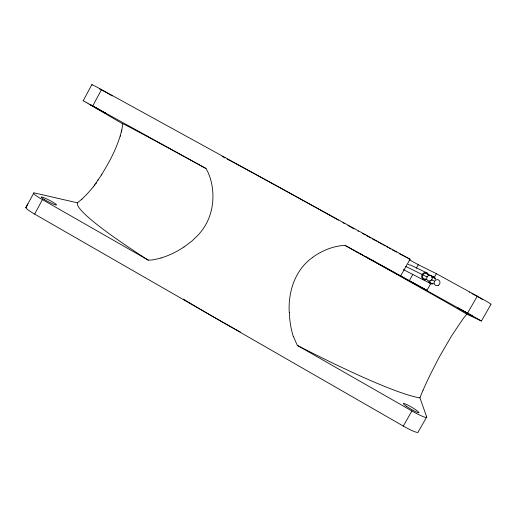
<?xml version="1.0" encoding="UTF-8"?>
<svg xmlns="http://www.w3.org/2000/svg" width="517" height="517" viewBox="0 0 517 517"><rect width="100%" height="100%" fill="white"/><g stroke="black" fill="none" stroke-linecap="round" stroke-linejoin="round"><path stroke-width="0.78" d="M122.322 126.361L122.367 123.634L83.108 100.679L206.012 168.523L208.377 173.014L210.128 177.816A64.851 63.119 -76.6 0 1 210.542 179.218C215.634 196.951 212.72 217.321 200.893 231.81A61.982 60.347 -75.7 0 1 198.114 235.08L191.969 241.019L184.026 247.003M122.29 126.781L121.947 129.437A57.077 20.273 -60.7 0 1 121.87 129.89M121.773 129.909C117.986 146.065 110.108 160.929 101.41 174.94L101.843 174.3L97.946 180.181M26.561 207.168A17.158 2.126 27.1 0 0 34.652 214.103L403.305 426.066A17.979 2.398 30.8 0 0 418.253 431.811L426.712 416.98L419.94 397.844L422.202 392.177A87.186 11.031 -60.5 0 1 423.048 390.212M26.134 207.214L33.786 192.951M25.889 207.711L27.795 203.821M83.218 100.757L91.813 84.73M34.652 214.103L42.433 199.614A17.177 1.829 27.4 0 1 35.02 193.074L77.414 202.819A200.163 19.297 29 0 0 148.308 260.174L152.502 259.909L158.034 258.771A91.612 88.866 -73.8 0 0 161.026 257.938M92.763 105.901L101.513 89.609L410.071 259.211L400.701 275.839L398.685 274.747M412.779 274.533L409.218 280.847L426.952 290.354L430.881 283.4M416.34 268.22L418.318 264.717L436.387 273.674L477.256 296.138A18.134 0.549 28.6 0 1 490.969 304.319L481.45 321.012L466.761 314.136A199.226 1.499 29 0 0 345.175 245.472L339.811 245.84L334.531 246.939A67.83 67.307 31.8 0 0 331.752 247.727A64.308 63.843 31.3 0 0 312.617 257.414M434.028 277.842L436.387 273.674M403.305 426.066L411.913 410.95A17.998 2.055 30.5 0 0 426.712 416.98M345.175 245.472L467.575 313.153L477.256 296.138M94.404 185.157L98.43 179.457M95.664 183.942L96.433 182.966M94.895 184.912L93.344 186.811M466.761 314.136L463.348 318.427A59.707 7.322 -60.7 0 0 462.812 319.151L451.457 336.082L439.909 355.954A56.935 6.973 -60.6 0 0 438.177 359.166L431.23 372.725A83.631 10.553 -60.6 0 0 423.029 390.238M81.886 199.148L77.414 202.819M312.611 257.408C295.168 269.635 287.963 291.892 289.255 312.475M99.49 88.937L100.027 89.183M481.45 321.012L467.575 313.153M422.822 274.87L427.1 276.912M427.023 272.963L410.259 264.911M428.186 274.262L433.866 276.996M431.249 279.645L434.603 281.28M422.15 274.488L405.748 266.436M469.106 292.131L469.501 292.325M430.855 283.755L403.357 269.583M100.569 89.454L100.899 89.622M399.182 253.601L410.071 259.211M471.892 293.566L472.435 293.85M101.642 90.01L105.552 92.142M472.99 294.147L475.317 295.401M371.09 259.825L372.498 260.581M408.126 264.252L409.58 265.034M397.347 274.023L365.984 256.762M362.43 233.4L365.261 234.951M366.676 235.726L370.915 238.059M372.33 238.835L376.57 241.168M377.979 241.943L382.225 244.276M383.633 245.052L385.049 245.827M386.464 246.609L387.879 247.385M389.288 248.16L390.703 248.935M392.119 249.717L396.358 252.044M475.898 295.718L476.48 296.041M409.115 259.657L418.318 264.717M400.701 275.839L426.952 290.354M361.047 254.028L362.456 254.81M477.624 296.674L478.173 296.978M356.42 251.701L357.396 252.244M106.101 92.446L106.657 92.763M478.71 297.281L479.227 297.572M357.99 231.151L358.404 231.39M107.213 93.073L108.311 93.7M42.433 199.614L148.308 260.174M293.391 336.477L297.333 345.414L411.913 410.95M479.718 297.857L480.19 298.122M108.854 94.01L109.384 94.314M109.895 94.611L110.392 94.902M480.629 298.38L481.043 298.619M110.871 95.18L111.329 95.451M481.424 298.845L481.766 299.052M111.762 95.703L112.17 95.949M482.077 299.24L482.581 299.556M431.579 276.899A3.703 3.419 -59.7 0 1 435.747 279.245M433.472 283.73A3.703 3.419 -59.7 0 1 428.897 281.125M431.979 277.448A3.05 2.811 -59.7 0 1 434.959 278.909M433.033 283.226A3.05 2.811 -59.7 0 1 429.511 280.977M222.187 156.38A187.852 4.789 29 0 1 225.005 157.885M227.137 159.029A187.852 4.789 29 0 1 338.435 220.145M342.861 222.627A187.852 4.789 29 0 1 344.742 223.687M347.87 225.444A187.852 4.789 29 0 1 354.048 228.928M240.295 331.992A186.618 20.926 29 0 1 183.322 299.097M92.104 84.956A17.3 0.491 29.4 0 1 101.513 89.609M419.94 397.844A200.163 19.297 29 0 1 297.333 345.414M122.367 123.634A199.226 1.499 29 0 1 206.012 168.523M121.65 131.163A54.007 19.135 -60.8 0 1 121.495 131.99M120.745 135.37A54.007 19.135 -60.8 0 1 120.526 136.242M93.338 186.766A76.955 28.015 -61 0 1 81.88 199.207M293.294 336.502A89.835 88.93 22.3 0 1 289.358 312.475M183.987 246.945A88.11 85.486 -74.2 0 1 161.046 257.996M426.525 279.503A3.716 3.483 -59.4 0 1 421.794 277.442A3.716 3.483 -59.4 0 1 424.502 272.653A3.716 3.483 -59.4 0 1 428.722 275.626M425.859 278.922A2.902 2.721 -59.4 0 1 422.557 277.228A2.902 2.721 -59.4 0 1 424.166 273.609A2.902 2.721 -59.4 0 1 427.688 274.818M90.721 104.919L105.798 113.32L90.721 104.919M457.803 307.938L473.611 316.669L457.803 307.938M44.249 199.465A8.589 0.911 27.4 0 0 56.443 204.997A8.589 0.911 27.4 0 0 45.91 198.547A8.589 0.911 27.4 0 0 44.249 199.465M406.705 406.498A8.996 1.028 30.5 0 0 418.912 412.689A8.996 1.028 30.5 0 0 407.894 405.134A8.996 1.028 30.5 0 0 406.705 406.498M430.629 280.834A2.94 2.753 -59.3 0 0 431.159 275.832A2.94 2.753 -59.3 0 0 426.712 278.107A2.94 2.753 -59.3 0 0 430.629 280.834M438.235 285.365A3.096 2.85 -59.7 0 0 438.823 280.117A3.096 2.85 -59.7 0 0 434.19 282.534A3.096 2.85 -59.7 0 0 438.235 285.365"/></g></svg>
